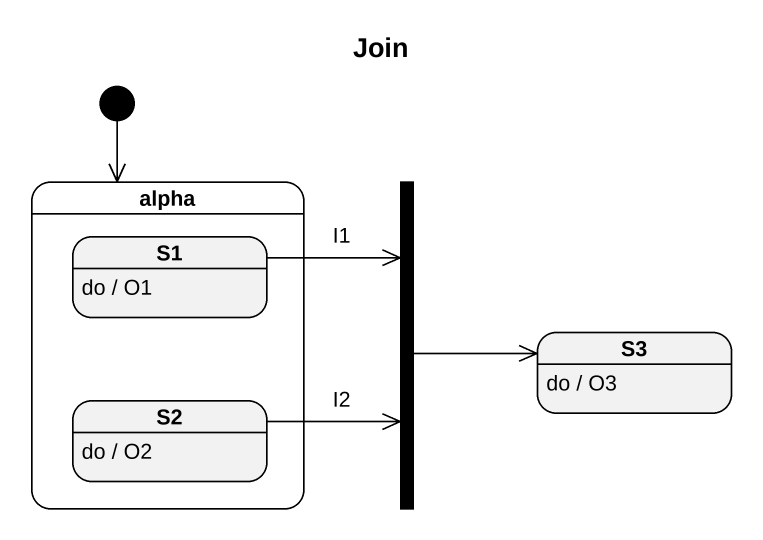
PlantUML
@startuml
title Join
hide empty description
state alpha {
  state S1
  S1 : do / O1
  state S2
  S2 : do / O2
}
state fork1 <<join>>
state S3
S3 : do / O3
[*] --> alpha
fork1 -right-> S3
S1 -right-> fork1 : I1
S2 -right-> fork1 : I2
@enduml
